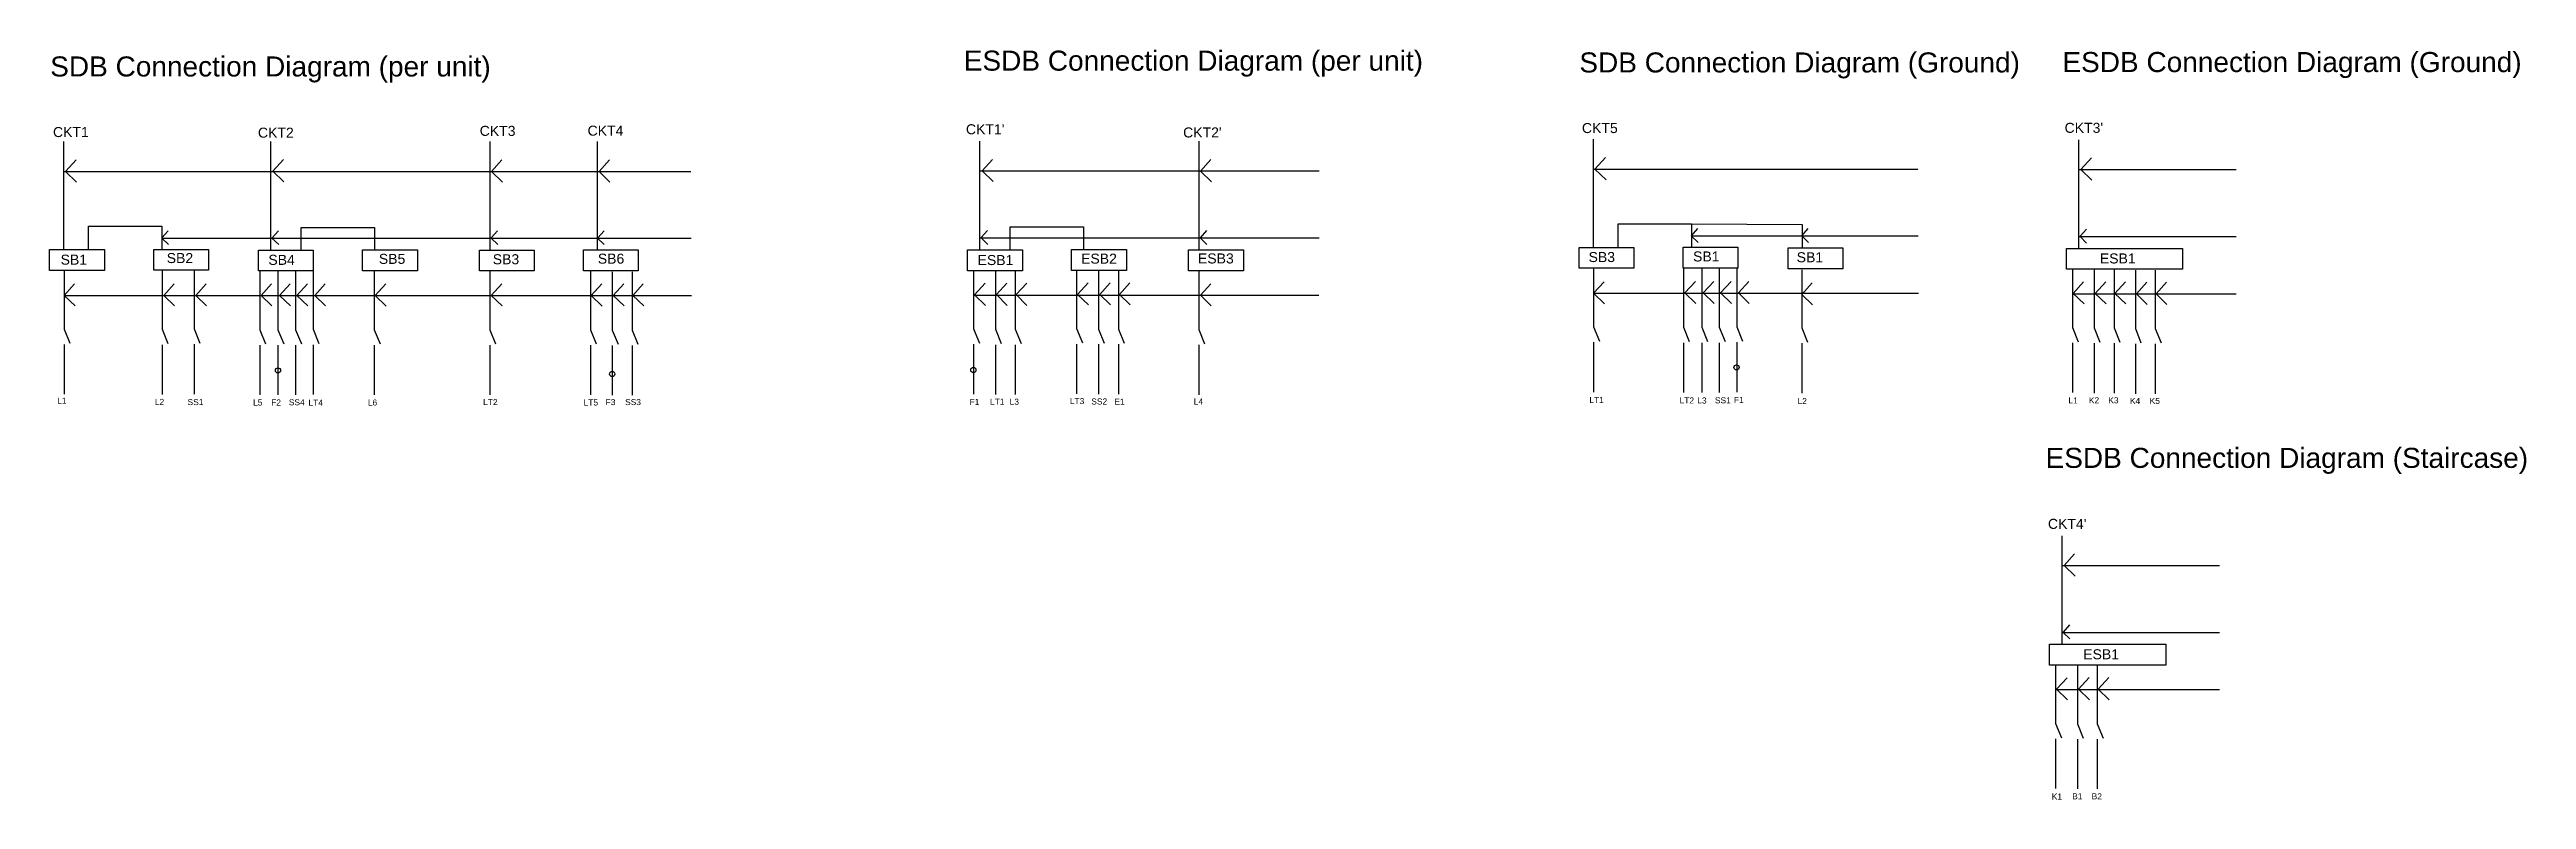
# Model space of a CAD drawing. Header units: inches. Extents: x 18 to 337, y -10 to 40.
# Drawn here: x 18.4 to 141.9, y -10 to 27.4 of the extents above; entities that cross this region are included whole.
import ezdxf

# ---------------------------------------------------------------- set-up
doc = ezdxf.new("R2010")
doc.units = ezdxf.units.IN
doc.header["$MEASUREMENT"] = 0
doc.styles.get("Standard").update_dxf_attribs({"font": 'arial.ttf'})

msp = doc.modelspace()

# ---------------------------------------------------------------- linework, layer by layer
for p, q in [((19.12, 22.84), (19.12, 17.45)), ((29.44, 22.84), (29.44, 17.43)), ((40.37, 22.84), (40.37, 17.43)), ((45.73, 22.84), (45.73, 17.44)), ((64.8, 22.85), (64.8, 17.44)), ((75.73, 22.85), (75.73, 17.44)), ((95.4, 22.95), (95.4, 17.56)), ((119.6, 22.92), (119.6, 17.51)), ((19.12, 21.35), (50.4, 21.35)), ((19.21, 21.35), (19.74, 21.93)), ((19.21, 21.35), (19.76, 20.82)), ((29.56, 21.36), (30.08, 21.94)), ((29.56, 21.36), (30.1, 20.83)), ((40.45, 21.35), (40.98, 21.93)), ((40.45, 21.35), (41, 20.82)), ((45.82, 21.35), (46.34, 21.93)), ((45.82, 21.35), (46.36, 20.82)), ((64.8, 21.37), (81.74, 21.37)), ((64.92, 21.37), (65.45, 21.95)), ((64.92, 21.37), (65.47, 20.84)), ((75.82, 21.36), (76.34, 21.94)), ((75.82, 21.36), (76.36, 20.83)), ((95.4, 21.46), (111.59, 21.46)), ((95.49, 21.46), (96.02, 22.04)), ((95.49, 21.46), (96.04, 20.93)), ((119.6, 21.44), (127.46, 21.44)), ((119.72, 21.44), (120.25, 22.02)), ((119.72, 21.44), (120.27, 20.91)), ((20.36, 17.45), (20.36, 18.62)), ((20.36, 18.62), (24.02, 18.62)), ((24.02, 18.62), (24.02, 17.46)), ((30.96, 17.43), (30.96, 18.56)), ((30.96, 18.56), (34.62, 18.56)), ((34.62, 18.56), (34.62, 17.44)), ((66.33, 17.44), (66.33, 18.58)), ((66.33, 18.58), (69.98, 18.58)), ((69.98, 18.58), (69.98, 17.45)), ((96.64, 17.56), (96.64, 18.73)), ((96.64, 18.73), (100.3, 18.73)), ((100.3, 18.73), (100.3, 17.57)), ((100.3, 18.73), (105.82, 18.71)), ((105.82, 18.71), (105.82, 17.58)), ((24.01, 18.02), (24.35, 17.7)), ((24.02, 18.03), (24.34, 18.39)), ((24.02, 18.02), (50.41, 18.02)), ((29.51, 18.02), (29.85, 17.7)), ((29.52, 18.03), (29.84, 18.39)), ((40.44, 18.03), (40.76, 18.39)), ((40.44, 18.02), (40.77, 17.7)), ((45.75, 18.02), (46.08, 17.7)), ((45.76, 18.03), (46.08, 18.39)), ((64.8, 18.03), (81.73, 18.03)), ((64.88, 18.05), (65.2, 18.4)), ((64.88, 18.03), (65.21, 17.71)), ((75.8, 18.03), (76.13, 17.71)), ((75.81, 18.04), (76.13, 18.4)), ((100.29, 18.13), (100.63, 17.81)), ((100.3, 18.14), (100.62, 18.5)), ((100.3, 18.13), (111.61, 18.13)), ((105.8, 18.14), (106.12, 18.5)), ((105.8, 18.13), (106.13, 17.81)), ((119.6, 18.1), (127.46, 18.1)), ((119.68, 18.12), (120, 18.47)), ((119.68, 18.1), (120.01, 17.78)), ((19.14, 16.4), (19.14, 13.49)), ((24.03, 16.39), (24.03, 13.48)), ((25.63, 16.4), (25.63, 13.5)), ((28.9, 16.37), (28.9, 13.46)), ((29.81, 16.37), (29.81, 13.46)), ((30.69, 16.37), (30.69, 13.46)), ((31.56, 16.39), (31.56, 13.48)), ((34.61, 16.37), (34.61, 13.46)), ((40.37, 16.37), (40.37, 13.46)), ((45.39, 16.37), (45.39, 13.46)), ((46.48, 16.35), (46.48, 13.44)), ((47.47, 16.35), (47.47, 13.44)), ((64.5, 16.41), (64.5, 13.5)), ((65.59, 16.39), (65.59, 13.48)), ((66.58, 16.39), (66.58, 13.48)), ((69.64, 16.42), (69.64, 13.51)), ((70.73, 16.4), (70.73, 13.49)), ((71.72, 16.4), (71.72, 13.49)), ((75.73, 16.38), (75.73, 13.47)), ((95.42, 16.51), (95.42, 13.6)), ((99.91, 16.49), (99.91, 13.58)), ((100.82, 16.49), (100.82, 13.58)), ((101.69, 16.49), (101.69, 13.58)), ((102.56, 16.51), (102.56, 13.6)), ((105.8, 16.45), (105.8, 13.55)), ((119.3, 16.48), (119.3, 13.57)), ((120.38, 16.46), (120.38, 13.55)), ((121.38, 16.46), (121.38, 13.55)), ((122.44, 16.43), (122.44, 13.52)), ((123.43, 16.43), (123.43, 13.52)), ((19.14, 15.17), (19.67, 15.74)), ((19.14, 15.17), (50.43, 15.17)), ((19.14, 15.17), (19.69, 14.64)), ((24.11, 15.17), (24.63, 15.75)), ((24.11, 15.17), (24.65, 14.64)), ((25.71, 15.17), (26.23, 15.75)), ((25.71, 15.17), (26.25, 14.64)), ((28.97, 15.17), (29.49, 15.75)), ((28.97, 15.17), (29.51, 14.64)), ((29.89, 15.17), (30.41, 15.75)), ((29.89, 15.17), (30.43, 14.64)), ((30.75, 15.17), (31.28, 15.75)), ((30.75, 15.17), (31.3, 14.64)), ((31.64, 15.17), (32.16, 15.75)), ((31.64, 15.17), (32.18, 14.64)), ((34.66, 15.16), (35.18, 15.74)), ((34.66, 15.16), (35.2, 14.63)), ((40.44, 15.17), (40.97, 15.74)), ((40.44, 15.17), (40.99, 14.64)), ((45.43, 15.16), (45.96, 15.74)), ((45.43, 15.16), (45.98, 14.63)), ((46.53, 15.17), (47.05, 15.74)), ((46.53, 15.17), (47.07, 14.64)), ((47.51, 15.17), (48.03, 15.74)), ((47.51, 15.17), (48.05, 14.64)), ((64.5, 15.18), (81.72, 15.18)), ((64.54, 15.2), (65.07, 15.78)), ((64.54, 15.2), (65.09, 14.67)), ((65.64, 15.21), (66.16, 15.78)), ((65.64, 15.21), (66.18, 14.67)), ((66.62, 15.21), (67.15, 15.78)), ((66.62, 15.21), (67.16, 14.67)), ((69.69, 15.22), (70.21, 15.79)), ((69.69, 15.22), (70.23, 14.69)), ((70.79, 15.22), (71.31, 15.8)), ((70.79, 15.22), (71.33, 14.69)), ((71.77, 15.22), (72.29, 15.8)), ((71.77, 15.22), (72.31, 14.69)), ((75.81, 15.18), (76.33, 15.75)), ((75.81, 15.18), (76.35, 14.65)), ((95.42, 15.28), (95.95, 15.85)), ((95.42, 15.28), (111.62, 15.28)), ((95.42, 15.28), (95.97, 14.75)), ((99.97, 15.29), (100.5, 15.86)), ((99.97, 15.29), (100.52, 14.76)), ((100.89, 15.29), (101.41, 15.86)), ((100.89, 15.29), (101.43, 14.76)), ((101.75, 15.29), (102.28, 15.86)), ((101.75, 15.29), (102.3, 14.76)), ((102.64, 15.29), (103.16, 15.86)), ((102.64, 15.29), (103.18, 14.76)), ((105.8, 15.22), (106.32, 15.8)), ((105.8, 15.22), (106.34, 14.69)), ((119.3, 15.25), (127.46, 15.25)), ((119.34, 15.27), (119.86, 15.85)), ((119.34, 15.27), (119.88, 14.74)), ((120.44, 15.27), (120.96, 15.85)), ((120.44, 15.27), (120.98, 14.74)), ((121.42, 15.27), (121.94, 15.85)), ((121.42, 15.27), (121.96, 14.74)), ((122.49, 15.25), (123.01, 15.82)), ((122.49, 15.25), (123.03, 14.72)), ((123.47, 15.25), (123.99, 15.82)), ((123.47, 15.25), (124.01, 14.72)), ((95.42, 13.6), (95.71, 12.89)), ((102.56, 13.6), (102.85, 12.89)), ((19.14, 13.49), (19.43, 12.78)), ((19.14, 12.72), (19.14, 10.24)), ((24.03, 13.48), (24.32, 12.77)), ((24.03, 12.71), (24.03, 10.23)), ((25.63, 13.5), (25.92, 12.78)), ((25.63, 12.73), (25.63, 10.25)), ((28.9, 13.46), (29.19, 12.75)), ((28.9, 12.69), (28.9, 10.22)), ((29.81, 13.46), (30.1, 12.75)), ((29.81, 12.69), (29.81, 10.22)), ((30.69, 13.46), (30.98, 12.75)), ((30.69, 12.69), (30.69, 10.22)), ((31.56, 13.48), (31.85, 12.77)), ((31.56, 12.71), (31.56, 10.23)), ((34.61, 13.46), (34.9, 12.75)), ((34.61, 12.69), (34.61, 10.22)), ((40.37, 13.46), (40.66, 12.75)), ((40.37, 12.69), (40.37, 10.21)), ((45.39, 13.46), (45.68, 12.75)), ((45.39, 12.69), (45.39, 10.21)), ((46.48, 13.44), (46.77, 12.73)), ((46.48, 12.67), (46.48, 10.19)), ((47.47, 13.44), (47.76, 12.73)), ((47.47, 12.67), (47.47, 10.19)), ((64.5, 13.5), (64.79, 12.79)), ((64.5, 12.73), (64.5, 10.25)), ((65.59, 13.48), (65.88, 12.77)), ((65.59, 12.71), (65.59, 10.23)), ((66.58, 13.48), (66.87, 12.77)), ((66.58, 12.71), (66.58, 10.23)), ((69.64, 13.51), (69.93, 12.8)), ((69.64, 12.74), (69.64, 10.27)), ((70.73, 13.49), (71.02, 12.78)), ((70.73, 12.73), (70.73, 10.25)), ((71.72, 13.49), (72.01, 12.78)), ((71.72, 12.73), (71.72, 10.25)), ((75.73, 13.47), (76.02, 12.76)), ((75.73, 12.7), (75.73, 10.22)), ((95.42, 12.83), (95.42, 10.35)), ((99.91, 13.58), (100.19, 12.87)), ((99.91, 12.81), (99.91, 10.33)), ((100.82, 13.58), (101.1, 12.87)), ((100.82, 12.81), (100.82, 10.33)), ((101.69, 13.58), (101.98, 12.87)), ((101.69, 12.81), (101.69, 10.33)), ((102.56, 12.83), (102.56, 10.35)), ((105.8, 13.55), (106.09, 12.83)), ((105.8, 12.78), (105.8, 10.3)), ((119.3, 13.57), (119.58, 12.86)), ((119.3, 12.8), (119.3, 10.32)), ((120.38, 13.55), (120.67, 12.84)), ((120.38, 12.78), (120.38, 10.3)), ((121.38, 13.55), (121.66, 12.84)), ((121.38, 12.78), (121.38, 10.3)), ((122.44, 13.52), (122.72, 12.81)), ((122.44, 12.75), (122.44, 10.27)), ((123.43, 13.52), (123.72, 12.81)), ((123.43, 12.75), (123.43, 10.27)), ((118.77, 3.19), (118.77, -2.22)), ((118.77, 1.7), (126.63, 1.7)), ((118.89, 1.71), (119.41, 2.28)), ((118.89, 1.71), (119.43, 1.18)), ((118.77, -1.63), (126.63, -1.63)), ((118.84, -1.63), (119.17, -1.95)), ((118.85, -1.62), (119.17, -1.26)), ((118.46, -3.26), (118.46, -6.17)), ((119.55, -3.28), (119.55, -6.19)), ((120.54, -3.28), (120.54, -6.19)), ((118.46, -4.48), (126.63, -4.48)), ((118.51, -4.46), (119.03, -3.89)), ((118.51, -4.46), (119.05, -4.99)), ((119.61, -4.46), (120.13, -3.88)), ((119.61, -4.46), (120.15, -4.99)), ((120.59, -4.46), (121.11, -3.88)), ((120.59, -4.46), (121.13, -4.99)), ((118.46, -6.17), (118.75, -6.88)), ((118.46, -6.94), (118.46, -9.41)), ((119.55, -6.19), (119.84, -6.9)), ((119.55, -6.95), (119.55, -9.43)), ((120.54, -6.19), (120.83, -6.9)), ((120.54, -6.95), (120.54, -9.43))]:
    msp.add_line(p, q)
for points in [[(18.42, 17.45), (21.15, 17.45), (21.15, 16.41), (18.42, 16.41)], [(23.61, 17.46), (26.34, 17.46), (26.34, 16.42), (23.61, 16.42)], [(28.84, 17.43), (31.57, 17.43), (31.57, 16.39), (28.84, 16.39)], [(34.03, 17.44), (36.76, 17.44), (36.76, 16.4), (34.03, 16.4)], [(39.86, 17.43), (42.59, 17.43), (42.59, 16.39), (39.86, 16.39)], [(45.05, 17.44), (47.78, 17.44), (47.78, 16.4), (45.05, 16.4)], [(64.2, 17.44), (66.94, 17.44), (66.94, 16.4), (64.2, 16.4)], [(69.39, 17.45), (72.12, 17.45), (72.12, 16.41), (69.39, 16.41)], [(75.22, 17.44), (77.96, 17.44), (77.96, 16.4), (75.22, 16.4)], [(94.7, 17.56), (97.43, 17.56), (97.43, 16.52), (94.7, 16.52)], [(99.89, 17.57), (102.62, 17.57), (102.62, 16.53), (99.89, 16.53)], [(105.12, 17.54), (107.85, 17.54), (107.85, 16.5), (105.12, 16.5)], [(119, 17.51), (124.79, 17.51), (124.79, 16.47), (119, 16.47)], [(118.16, -2.22), (123.96, -2.22), (123.96, -3.26), (118.16, -3.26)]]:
    msp.add_lwpolyline(points, close=True)
for centre in [(29.81, 11.43), (46.48, 11.25), (64.49, 11.45), (102.55, 11.58)]:
    msp.add_circle(centre, 0.129)

# ---------------------------------------------------------------- texts
at = {"attachment_point": 1}
for s, width, insert, char_height in [('ESDB Connection Diagram (per unit)', 33.0733, (64.01, 27.37), 1), ('SDB Connection Diagram (Ground)', 22.3419, (94.71, 27.28), 1), ('ESDB Connection Diagram (Ground)', 24.0382, (118.8, 27.3), 1), ('SDB Connection Diagram (per unit)', 33.0733, (18.45, 27.08), 1), ('CKT1', 6.472, (18.59, 23.56), 0.5), ('CKT2', 6.472, (28.81, 23.53), 0.5), ('CKT3', 6.472, (39.87, 23.62), 0.5), ('CKT4', 6.472, (45.25, 23.63), 0.5), ("CKT1'", 6.472, (64.12, 23.7), 0.5), ("CKT2'", 6.472, (74.95, 23.54), 0.5), ('CKT5', 6.472, (94.84, 23.76), 0.5), ("CKT3'", 6.472, (118.91, 23.77), 0.5), ('SB3', 6.472, (95.17, 17.33), 0.5), ('SB1', 6.472, (100.38, 17.36), 0.5), ('SB1', 6.472, (105.55, 17.32), 0.5), ('SB1', 6.472, (18.97, 17.2), 0.5), ('SB2', 6.472, (24.26, 17.28), 0.5), ('SB4', 6.472, (29.33, 17.19), 0.5), ('SB5', 6.472, (34.84, 17.24), 0.5), ('SB3', 6.472, (40.52, 17.22), 0.5), ('SB6', 6.472, (45.76, 17.25), 0.5), ('ESB1', 6.472, (64.7, 17.18), 0.5), ('ESB2', 6.472, (69.86, 17.25), 0.5), ('ESB3', 6.472, (75.69, 17.26), 0.5), ('ESB1', 6.472, (120.67, 17.26), 0.5), ('L1', 6.472, (18.8, 10.07), 0.3), ('L2', 6.472, (23.67, 10.01), 0.3), ('SS1', 6.472, (25.3, 10), 0.3), ('L5', 6.472, (28.57, 9.98), 0.3), ('F2', 6.472, (29.47, 9.98), 0.3), ('SS4', 6.472, (30.35, 9.99), 0.3), ('LT4', 6.472, (31.33, 9.97), 0.3), ('L6', 6.472, (34.29, 9.98), 0.3), ('LT2', 6.472, (40.04, 10), 0.3), ('LT5', 6.472, (45.05, 9.98), 0.3), ('F3', 6.472, (46.15, 10), 0.3), ('SS3', 6.472, (47.12, 10), 0.3), ('F1', 6.472, (64.3, 10.01), 0.3), ('LT1', 6.472, (65.32, 10.02), 0.3), ('L3', 6.472, (66.3, 10.02), 0.3), ('LT3', 6.472, (69.3, 10.05), 0.3), ('SS2', 6.472, (70.37, 10.03), 0.3), ('E1', 6.472, (71.52, 10.02), 0.3), ('L4', 6.472, (75.48, 10.03), 0.3), ('LT1', 6.472, (95.21, 10.11), 0.3), ('LT2', 6.472, (99.71, 10.08), 0.3), ('L3', 6.472, (100.59, 10.08), 0.3), ('SS1', 6.472, (101.47, 10.09), 0.3), ('F1', 6.472, (102.42, 10.11), 0.3), ('L2', 6.472, (105.59, 10.05), 0.3), ('L1', 6.472, (119.1, 10.08), 0.3), ('K2', 6.472, (120.12, 10.09), 0.3), ('K3', 6.472, (121.09, 10.09), 0.3), ('K4', 6.472, (122.17, 10.06), 0.3), ('K5', 6.472, (123.15, 10.06), 0.3), ('ESDB Connection Diagram (Staircase)', 32.2648, (117.96, 7.57), 1), ("CKT4'", 6.472, (118.08, 4.03), 0.5), ('ESB1', 6.472, (119.84, -2.47), 0.5), ('K1', 6.472, (118.27, -9.66), 0.3), ('B1', 6.472, (119.29, -9.65), 0.3), ('B2', 6.472, (120.26, -9.65), 0.3)]:
    msp.add_mtext_dynamic_manual_height_columns(s, width=width, gutter_width=10.41, heights=[0], dxfattribs=dict(at, insert=insert, char_height=char_height))

doc.saveas('drawing.dxf')
